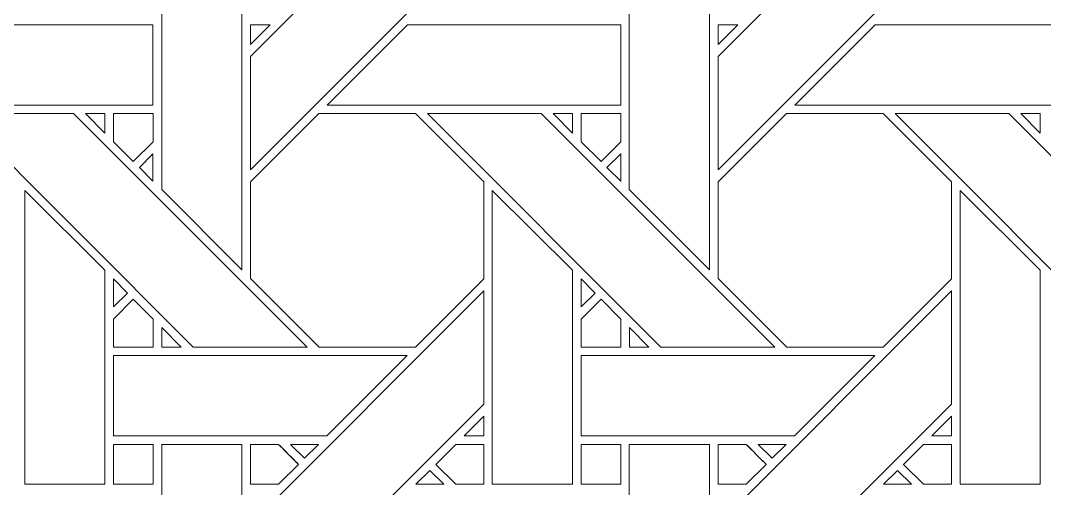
# Model space of a CAD drawing. Header units: inches. Extents: x 3.4 to 21.4, y 0.1 to 18.1.
# Drawn here: x 16.898 to 18.975, y 8.097 to 9.046 of the extents above; entities that cross this region are included whole.
import ezdxf

# ---------------------------------------------------------------- set-up
doc = ezdxf.new("R2010")
doc.units = ezdxf.units.IN
doc.header["$MEASUREMENT"] = 0
doc.layers.add('Design', color=7, linetype='Continuous', lineweight=0)

msp = doc.modelspace()

# ---------------------------------------------------------------- linework, layer by layer
at = {"layer": 'Design'}
for points, knots in [([(12.3829, 18.0948), (7.4123, 18.0948), (3.3829, 14.0653), (3.3829, 9.0948), (3.3829, 4.1242), (7.4123, 0.0948), (12.3829, 0.0948), (17.3534, 0.0948), (21.3829, 4.1242), (21.3829, 9.0948), (21.3829, 14.0653), (17.3534, 18.0948), (12.3829, 18.0948)], [0, 0, 0, 0, 1, 1, 1, 2, 2, 2, 3, 3, 3, 4, 4, 4, 4]), ([(12.3829, 17.2202), (7.8953, 17.2202), (4.2574, 13.5823), (4.2574, 9.0948), (4.2574, 4.6072), (7.8953, 0.9693), (12.3829, 0.9693), (16.8704, 0.9693), (20.5083, 4.6072), (20.5083, 9.0948), (20.5083, 13.5823), (16.8704, 17.2202), (12.3829, 17.2202)], [0, 0, 0, 0, 1, 1, 1, 2, 2, 2, 3, 3, 3, 4, 4, 4, 4]), ([(17.364, 8.9731), (17.364, 8.9731), (17.8377, 9.4467), (17.8377, 9.4467), (17.8377, 9.4467), (17.8377, 9.2166), (17.8377, 9.2166), (17.8377, 9.2166), (17.364, 8.743), (17.364, 8.743), (17.364, 8.743), (17.364, 8.9731), (17.364, 8.9731)], [0, 0, 0, 0, 1, 1, 1, 2, 2, 2, 3, 3, 3, 4, 4, 4, 4]), ([(18.3128, 8.9731), (18.3128, 8.9731), (18.7864, 9.4467), (18.7864, 9.4467), (18.7864, 9.4467), (18.7864, 9.2166), (18.7864, 9.2166), (18.7864, 9.2166), (18.3128, 8.743), (18.3128, 8.743), (18.3128, 8.743), (18.3128, 8.9731), (18.3128, 8.9731)], [0, 0, 0, 0, 1, 1, 1, 2, 2, 2, 3, 3, 3, 4, 4, 4, 4]), ([(17.3469, 9.1352), (17.3469, 9.1352), (17.3469, 8.5401), (17.3469, 8.5401), (17.3469, 8.5401), (17.184, 8.703), (17.184, 8.703), (17.184, 8.703), (17.184, 9.1352), (17.184, 9.1352), (17.184, 9.1352), (17.3469, 9.1352), (17.3469, 9.1352)], [0, 0, 0, 0, 1, 1, 1, 2, 2, 2, 3, 3, 3, 4, 4, 4, 4]), ([(18.2956, 9.1352), (18.2956, 9.1352), (18.2956, 8.5401), (18.2956, 8.5401), (18.2956, 8.5401), (18.1327, 8.703), (18.1327, 8.703), (18.1327, 8.703), (18.1327, 9.1352), (18.1327, 9.1352), (18.1327, 9.1352), (18.2956, 9.1352), (18.2956, 9.1352)], [0, 0, 0, 0, 1, 1, 1, 2, 2, 2, 3, 3, 3, 4, 4, 4, 4]), ([(16.5711, 8.8745), (16.5711, 8.8745), (16.734, 9.0373), (16.734, 9.0373), (16.734, 9.0373), (17.1664, 9.0373), (17.1664, 9.0373), (17.1664, 9.0373), (17.1664, 8.8745), (17.1664, 8.8745), (17.1664, 8.8745), (16.5711, 8.8745), (16.5711, 8.8745)], [0, 0, 0, 0, 1, 1, 1, 2, 2, 2, 3, 3, 3, 4, 4, 4, 4]), ([(17.4039, 9.0373), (17.4039, 9.0373), (17.364, 8.9974), (17.364, 8.9974), (17.364, 8.9974), (17.364, 9.0373), (17.364, 9.0373), (17.364, 9.0373), (17.4039, 9.0373), (17.4039, 9.0373)], [0, 0, 0, 0, 1, 1, 1, 2, 2, 2, 3, 3, 3, 3]), ([(17.5199, 8.8745), (17.5199, 8.8745), (17.6827, 9.0373), (17.6827, 9.0373), (17.6827, 9.0373), (18.1152, 9.0373), (18.1152, 9.0373), (18.1152, 9.0373), (18.1152, 8.8745), (18.1152, 8.8745), (18.1152, 8.8745), (17.5199, 8.8745), (17.5199, 8.8745)], [0, 0, 0, 0, 1, 1, 1, 2, 2, 2, 3, 3, 3, 4, 4, 4, 4]), ([(18.3526, 9.0373), (18.3526, 9.0373), (18.3128, 8.9975), (18.3128, 8.9975), (18.3128, 8.9975), (18.3128, 9.0373), (18.3128, 9.0373), (18.3128, 9.0373), (18.3526, 9.0373), (18.3526, 9.0373)], [0, 0, 0, 0, 1, 1, 1, 2, 2, 2, 3, 3, 3, 3]), ([(18.4686, 8.8745), (18.4686, 8.8745), (18.6314, 9.0373), (18.6314, 9.0373), (18.6314, 9.0373), (19.0639, 9.0373), (19.0639, 9.0373), (19.0639, 9.0373), (19.0639, 8.8745), (19.0639, 8.8745), (19.0639, 8.8745), (18.4686, 8.8745), (18.4686, 8.8745)], [0, 0, 0, 0, 1, 1, 1, 2, 2, 2, 3, 3, 3, 4, 4, 4, 4]), ([(17.248, 8.3837), (17.248, 8.3837), (16.7745, 8.8573), (16.7745, 8.8573), (16.7745, 8.8573), (17.0054, 8.8573), (17.0054, 8.8573), (17.0054, 8.8573), (17.479, 8.3837), (17.479, 8.3837), (17.479, 8.3837), (17.248, 8.3837), (17.248, 8.3837)], [0, 0, 0, 0, 1, 1, 1, 2, 2, 2, 3, 3, 3, 4, 4, 4, 4]), ([(17.069, 8.8573), (17.069, 8.8573), (17.069, 8.8175), (17.069, 8.8175), (17.069, 8.8175), (17.0295, 8.8573), (17.0295, 8.8573), (17.0295, 8.8573), (17.069, 8.8573), (17.069, 8.8573)], [0, 0, 0, 0, 1, 1, 1, 2, 2, 2, 3, 3, 3, 3]), ([(17.1665, 8.8573), (17.1665, 8.8573), (17.1665, 8.7997), (17.1665, 8.7997), (17.1665, 8.7997), (17.1265, 8.7598), (17.1265, 8.7598), (17.1265, 8.7598), (17.0862, 8.8001), (17.0862, 8.8001), (17.0862, 8.8001), (17.0862, 8.8573), (17.0862, 8.8573), (17.0862, 8.8573), (17.1665, 8.8573), (17.1665, 8.8573)], [0, 0, 0, 0, 1, 1, 1, 2, 2, 2, 3, 3, 3, 4, 4, 4, 5, 5, 5, 5]), ([(17.1265, 8.7598), (17.1265, 8.7598), (17.0862, 8.8001), (17.0862, 8.8001), (17.0862, 8.8001), (17.0862, 8.8573), (17.0862, 8.8573), (17.0862, 8.8573), (17.1665, 8.8573), (17.1665, 8.8573), (17.1665, 8.8573), (17.1665, 8.7997), (17.1665, 8.7997), (17.1665, 8.7997), (17.1265, 8.7598), (17.1265, 8.7598)], [0, 0, 0, 0, 1, 1, 1, 2, 2, 2, 3, 3, 3, 4, 4, 4, 5, 5, 5, 5]), ([(17.5028, 8.8573), (17.5028, 8.8573), (17.699, 8.8573), (17.699, 8.8573), (17.699, 8.8573), (17.8377, 8.7186), (17.8377, 8.7186), (17.8377, 8.7186), (17.8377, 8.5224), (17.8377, 8.5224), (17.8199, 8.5044), (17.708, 8.3927), (17.699, 8.3837), (17.699, 8.3837), (17.5033, 8.3837), (17.5033, 8.3837), (17.5033, 8.3837), (17.3641, 8.5229), (17.3641, 8.5229), (17.3641, 8.5229), (17.3641, 8.7186), (17.3641, 8.7186), (17.3641, 8.7186), (17.5028, 8.8573), (17.5028, 8.8573)], [0, 0, 0, 0, 1, 1, 1, 2, 2, 2, 3, 3, 3, 4, 4, 4, 5, 5, 5, 6, 6, 6, 7, 7, 7, 8, 8, 8, 8]), ([(17.8377, 8.5224), (17.8204, 8.5049), (17.7084, 8.3931), (17.699, 8.3837), (17.699, 8.3837), (17.5033, 8.3837), (17.5033, 8.3837), (17.5033, 8.3837), (17.3641, 8.5229), (17.3641, 8.5229), (17.3641, 8.5229), (17.3641, 8.7186), (17.3641, 8.7186), (17.3641, 8.7186), (17.5028, 8.8573), (17.5028, 8.8573), (17.5028, 8.8573), (17.699, 8.8573), (17.699, 8.8573), (17.699, 8.8573), (17.8377, 8.7186), (17.8377, 8.7186), (17.8377, 8.7186), (17.8377, 8.5224), (17.8377, 8.5224)], [0, 0, 0, 0, 1, 1, 1, 2, 2, 2, 3, 3, 3, 4, 4, 4, 5, 5, 5, 6, 6, 6, 7, 7, 7, 8, 8, 8, 8]), ([(18.1967, 8.3837), (18.1967, 8.3837), (17.7232, 8.8573), (17.7232, 8.8573), (17.7232, 8.8573), (17.9541, 8.8573), (17.9541, 8.8573), (17.9541, 8.8573), (18.4278, 8.3837), (18.4278, 8.3837), (18.4278, 8.3837), (18.1967, 8.3837), (18.1967, 8.3837)], [0, 0, 0, 0, 1, 1, 1, 2, 2, 2, 3, 3, 3, 4, 4, 4, 4]), ([(18.0177, 8.8573), (18.0177, 8.8573), (18.0177, 8.8175), (18.0177, 8.8175), (18.0177, 8.8175), (17.9783, 8.8573), (17.9783, 8.8573), (17.9783, 8.8573), (18.0177, 8.8573), (18.0177, 8.8573)], [0, 0, 0, 0, 1, 1, 1, 2, 2, 2, 3, 3, 3, 3]), ([(18.1152, 8.8573), (18.1152, 8.8573), (18.1152, 8.7997), (18.1152, 8.7997), (18.1152, 8.7997), (18.0753, 8.7598), (18.0753, 8.7598), (18.0753, 8.7598), (18.0349, 8.8001), (18.0349, 8.8001), (18.0349, 8.8001), (18.0349, 8.8573), (18.0349, 8.8573), (18.0349, 8.8573), (18.1152, 8.8573), (18.1152, 8.8573)], [0, 0, 0, 0, 1, 1, 1, 2, 2, 2, 3, 3, 3, 4, 4, 4, 5, 5, 5, 5]), ([(18.0753, 8.7598), (18.0753, 8.7598), (18.0349, 8.8001), (18.0349, 8.8001), (18.0349, 8.8001), (18.0349, 8.8573), (18.0349, 8.8573), (18.0349, 8.8573), (18.1152, 8.8573), (18.1152, 8.8573), (18.1152, 8.8573), (18.1152, 8.7997), (18.1152, 8.7997), (18.1152, 8.7997), (18.0753, 8.7598), (18.0753, 8.7598)], [0, 0, 0, 0, 1, 1, 1, 2, 2, 2, 3, 3, 3, 4, 4, 4, 5, 5, 5, 5]), ([(18.4515, 8.8573), (18.4515, 8.8573), (18.6477, 8.8573), (18.6477, 8.8573), (18.6477, 8.8573), (18.7865, 8.7186), (18.7865, 8.7186), (18.7865, 8.7186), (18.7865, 8.5224), (18.7865, 8.5224), (18.7687, 8.5044), (18.6567, 8.3927), (18.6478, 8.3837), (18.6478, 8.3837), (18.452, 8.3837), (18.452, 8.3837), (18.452, 8.3837), (18.3128, 8.5229), (18.3128, 8.5229), (18.3128, 8.5229), (18.3128, 8.7186), (18.3128, 8.7186), (18.3128, 8.7186), (18.4515, 8.8573), (18.4515, 8.8573)], [0, 0, 0, 0, 1, 1, 1, 2, 2, 2, 3, 3, 3, 4, 4, 4, 5, 5, 5, 6, 6, 6, 7, 7, 7, 8, 8, 8, 8]), ([(18.7865, 8.5224), (18.7685, 8.5043), (18.6566, 8.3926), (18.6478, 8.3837), (18.6478, 8.3837), (18.452, 8.3837), (18.452, 8.3837), (18.452, 8.3837), (18.3128, 8.5229), (18.3128, 8.5229), (18.3128, 8.5229), (18.3128, 8.7186), (18.3128, 8.7186), (18.3128, 8.7186), (18.4515, 8.8573), (18.4515, 8.8573), (18.4515, 8.8573), (18.6477, 8.8573), (18.6477, 8.8573), (18.6477, 8.8573), (18.7865, 8.7186), (18.7865, 8.7186), (18.7865, 8.7186), (18.7865, 8.5224), (18.7865, 8.5224)], [0, 0, 0, 0, 1, 1, 1, 2, 2, 2, 3, 3, 3, 4, 4, 4, 5, 5, 5, 6, 6, 6, 7, 7, 7, 8, 8, 8, 8]), ([(19.1455, 8.3837), (19.1455, 8.3837), (18.6719, 8.8573), (18.6719, 8.8573), (18.6719, 8.8573), (18.9029, 8.8573), (18.9029, 8.8573), (18.9029, 8.8573), (19.3765, 8.3837), (19.3765, 8.3837), (19.3765, 8.3837), (19.1455, 8.3837), (19.1455, 8.3837)], [0, 0, 0, 0, 1, 1, 1, 2, 2, 2, 3, 3, 3, 4, 4, 4, 4]), ([(18.9664, 8.8573), (18.9664, 8.8573), (18.9664, 8.8175), (18.9664, 8.8175), (18.9664, 8.8175), (18.927, 8.8573), (18.927, 8.8573), (18.927, 8.8573), (18.9664, 8.8573), (18.9664, 8.8573)], [0, 0, 0, 0, 1, 1, 1, 2, 2, 2, 3, 3, 3, 3]), ([(17.1664, 8.7755), (17.1664, 8.7755), (17.1664, 8.7203), (17.1664, 8.7203), (17.1664, 8.7203), (17.1387, 8.7477), (17.1387, 8.7477), (17.1387, 8.7477), (17.1664, 8.7755), (17.1664, 8.7755)], [0, 0, 0, 0, 1, 1, 1, 2, 2, 2, 3, 3, 3, 3]), ([(18.1152, 8.7755), (18.1152, 8.7755), (18.1152, 8.7203), (18.1152, 8.7203), (18.1152, 8.7203), (18.0874, 8.7477), (18.0874, 8.7477), (18.0874, 8.7477), (18.1152, 8.7755), (18.1152, 8.7755)], [0, 0, 0, 0, 1, 1, 1, 2, 2, 2, 3, 3, 3, 3]), ([(16.9061, 8.1057), (16.9061, 8.1057), (16.9061, 8.7015), (16.9061, 8.7015), (16.9061, 8.7015), (17.0689, 8.5394), (17.0689, 8.5394), (17.0689, 8.5394), (17.0689, 8.1057), (17.0689, 8.1057), (17.0689, 8.1057), (16.9061, 8.1057), (16.9061, 8.1057)], [0, 0, 0, 0, 1, 1, 1, 2, 2, 2, 3, 3, 3, 4, 4, 4, 4]), ([(17.8548, 8.1057), (17.8548, 8.1057), (17.8548, 8.7015), (17.8548, 8.7015), (17.8548, 8.7015), (18.0176, 8.5394), (18.0176, 8.5394), (18.0176, 8.5394), (18.0176, 8.1057), (18.0176, 8.1057), (18.0176, 8.1057), (17.8548, 8.1057), (17.8548, 8.1057)], [0, 0, 0, 0, 1, 1, 1, 2, 2, 2, 3, 3, 3, 4, 4, 4, 4]), ([(18.8036, 8.1057), (18.8036, 8.1057), (18.8036, 8.7015), (18.8036, 8.7015), (18.8036, 8.7015), (18.9663, 8.5394), (18.9663, 8.5394), (18.9663, 8.5394), (18.9663, 8.1057), (18.9663, 8.1057), (18.9663, 8.1057), (18.8036, 8.1057), (18.8036, 8.1057)], [0, 0, 0, 0, 1, 1, 1, 2, 2, 2, 3, 3, 3, 4, 4, 4, 4]), ([(17.0862, 8.4651), (17.0862, 8.4651), (17.0862, 8.5219), (17.0862, 8.5219), (17.0862, 8.5219), (17.1144, 8.4933), (17.1144, 8.4933), (17.1144, 8.4933), (17.0862, 8.4651), (17.0862, 8.4651)], [0, 0, 0, 0, 1, 1, 1, 2, 2, 2, 3, 3, 3, 3]), ([(18.0349, 8.4651), (18.0349, 8.4651), (18.0349, 8.5219), (18.0349, 8.5219), (18.0349, 8.5219), (18.0631, 8.4933), (18.0631, 8.4933), (18.0631, 8.4933), (18.0349, 8.4651), (18.0349, 8.4651)], [0, 0, 0, 0, 1, 1, 1, 2, 2, 2, 3, 3, 3, 3]), ([(17.364, 8.0244), (17.364, 8.0244), (17.8377, 8.498), (17.8377, 8.498), (17.8377, 8.498), (17.8377, 8.2679), (17.8377, 8.2679), (17.8377, 8.2679), (17.364, 7.7943), (17.364, 7.7943), (17.364, 7.7943), (17.364, 8.0244), (17.364, 8.0244)], [0, 0, 0, 0, 1, 1, 1, 2, 2, 2, 3, 3, 3, 4, 4, 4, 4]), ([(18.3128, 8.0244), (18.3128, 8.0244), (18.7864, 8.498), (18.7864, 8.498), (18.7864, 8.498), (18.7864, 8.2679), (18.7864, 8.2679), (18.7864, 8.2679), (18.3128, 7.7943), (18.3128, 7.7943), (18.3128, 7.7943), (18.3128, 8.0244), (18.3128, 8.0244)], [0, 0, 0, 0, 1, 1, 1, 2, 2, 2, 3, 3, 3, 4, 4, 4, 4]), ([(17.0862, 8.3834), (17.0862, 8.3834), (17.0862, 8.4407), (17.0862, 8.4407), (17.0862, 8.4407), (17.1265, 8.4811), (17.1265, 8.4811), (17.1265, 8.4811), (17.1669, 8.4407), (17.1669, 8.4407), (17.1669, 8.4407), (17.1669, 8.3834), (17.1669, 8.3834), (17.1669, 8.3834), (17.0862, 8.3834), (17.0862, 8.3834)], [0, 0, 0, 0, 1, 1, 1, 2, 2, 2, 3, 3, 3, 4, 4, 4, 5, 5, 5, 5]), ([(17.1265, 8.4811), (17.1265, 8.4811), (17.1669, 8.4407), (17.1669, 8.4407), (17.1669, 8.4407), (17.1669, 8.3834), (17.1669, 8.3834), (17.1669, 8.3834), (17.0862, 8.3834), (17.0862, 8.3834), (17.0862, 8.3834), (17.0862, 8.4407), (17.0862, 8.4407), (17.0862, 8.4407), (17.1265, 8.4811), (17.1265, 8.4811)], [0, 0, 0, 0, 1, 1, 1, 2, 2, 2, 3, 3, 3, 4, 4, 4, 5, 5, 5, 5]), ([(18.0349, 8.3834), (18.0349, 8.3834), (18.0349, 8.4407), (18.0349, 8.4407), (18.0349, 8.4407), (18.0753, 8.4811), (18.0753, 8.4811), (18.0753, 8.4811), (18.1156, 8.4407), (18.1156, 8.4407), (18.1156, 8.4407), (18.1156, 8.3834), (18.1156, 8.3834), (18.1156, 8.3834), (18.0349, 8.3834), (18.0349, 8.3834)], [0, 0, 0, 0, 1, 1, 1, 2, 2, 2, 3, 3, 3, 4, 4, 4, 5, 5, 5, 5]), ([(18.0753, 8.4811), (18.0753, 8.4811), (18.1156, 8.4407), (18.1156, 8.4407), (18.1156, 8.4407), (18.1156, 8.3834), (18.1156, 8.3834), (18.1156, 8.3834), (18.0349, 8.3834), (18.0349, 8.3834), (18.0349, 8.3834), (18.0349, 8.4407), (18.0349, 8.4407), (18.0349, 8.4407), (18.0753, 8.4811), (18.0753, 8.4811)], [0, 0, 0, 0, 1, 1, 1, 2, 2, 2, 3, 3, 3, 4, 4, 4, 5, 5, 5, 5]), ([(17.1841, 8.3837), (17.1841, 8.3837), (17.1841, 8.4235), (17.1841, 8.4235), (17.1841, 8.4235), (17.2238, 8.3837), (17.2238, 8.3837), (17.2238, 8.3837), (17.1841, 8.3837), (17.1841, 8.3837)], [0, 0, 0, 0, 1, 1, 1, 2, 2, 2, 3, 3, 3, 3]), ([(18.1328, 8.3837), (18.1328, 8.3837), (18.1328, 8.4235), (18.1328, 8.4235), (18.1328, 8.4235), (18.1725, 8.3837), (18.1725, 8.3837), (18.1725, 8.3837), (18.1328, 8.3837), (18.1328, 8.3837)], [0, 0, 0, 0, 1, 1, 1, 2, 2, 2, 3, 3, 3, 3]), ([(17.0862, 8.2037), (17.0862, 8.2037), (17.0862, 8.3664), (17.0862, 8.3664), (17.0862, 8.3664), (17.6819, 8.3664), (17.6819, 8.3664), (17.6819, 8.3664), (17.5191, 8.2037), (17.5191, 8.2037), (17.5191, 8.2037), (17.0862, 8.2037), (17.0862, 8.2037)], [0, 0, 0, 0, 1, 1, 1, 2, 2, 2, 3, 3, 3, 4, 4, 4, 4]), ([(18.0349, 8.2037), (18.0349, 8.2037), (18.0349, 8.3664), (18.0349, 8.3664), (18.0349, 8.3664), (18.6306, 8.3664), (18.6306, 8.3664), (18.6306, 8.3664), (18.4679, 8.2037), (18.4679, 8.2037), (18.4679, 8.2037), (18.0349, 8.2037), (18.0349, 8.2037)], [0, 0, 0, 0, 1, 1, 1, 2, 2, 2, 3, 3, 3, 4, 4, 4, 4]), ([(17.8377, 8.2435), (17.8377, 8.2435), (17.8377, 8.2038), (17.8377, 8.2038), (17.8377, 8.2038), (17.7979, 8.2038), (17.7979, 8.2038), (17.7979, 8.2038), (17.8377, 8.2435), (17.8377, 8.2435)], [0, 0, 0, 0, 1, 1, 1, 2, 2, 2, 3, 3, 3, 3]), ([(18.7864, 8.2435), (18.7864, 8.2435), (18.7864, 8.2038), (18.7864, 8.2038), (18.7864, 8.2038), (18.7467, 8.2038), (18.7467, 8.2038), (18.7467, 8.2038), (18.7864, 8.2435), (18.7864, 8.2435)], [0, 0, 0, 0, 1, 1, 1, 2, 2, 2, 3, 3, 3, 3]), ([(17.1665, 8.1057), (17.1665, 8.1057), (17.0862, 8.1057), (17.0862, 8.1057), (17.0862, 8.1057), (17.0862, 8.1865), (17.0862, 8.1865), (17.0862, 8.1865), (17.1665, 8.1865), (17.1665, 8.1865), (17.1665, 8.1865), (17.1665, 8.1057), (17.1665, 8.1057)], [0, 0, 0, 0, 1, 1, 1, 2, 2, 2, 3, 3, 3, 4, 4, 4, 4]), ([(17.0862, 8.1057), (17.0862, 8.1057), (17.0862, 8.1865), (17.0862, 8.1865), (17.0862, 8.1865), (17.1665, 8.1865), (17.1665, 8.1865), (17.1665, 8.1865), (17.1665, 8.1057), (17.1665, 8.1057), (17.1665, 8.1057), (17.0862, 8.1057), (17.0862, 8.1057)], [0, 0, 0, 0, 1, 1, 1, 2, 2, 2, 3, 3, 3, 4, 4, 4, 4]), ([(17.3469, 8.1865), (17.3469, 8.1865), (17.3469, 7.5914), (17.3469, 7.5914), (17.3469, 7.5914), (17.184, 7.7543), (17.184, 7.7543), (17.184, 7.7543), (17.184, 8.1865), (17.184, 8.1865), (17.184, 8.1865), (17.3469, 8.1865), (17.3469, 8.1865)], [0, 0, 0, 0, 1, 1, 1, 2, 2, 2, 3, 3, 3, 4, 4, 4, 4]), ([(17.4211, 8.1865), (17.4263, 8.1813), (17.457, 8.1505), (17.4615, 8.1461), (17.4615, 8.1461), (17.421, 8.1057), (17.421, 8.1057), (17.421, 8.1057), (17.3641, 8.1057), (17.3641, 8.1057), (17.3641, 8.1057), (17.3641, 8.1865), (17.3641, 8.1865), (17.3641, 8.1865), (17.4211, 8.1865), (17.4211, 8.1865)], [0, 0, 0, 0, 1, 1, 1, 2, 2, 2, 3, 3, 3, 4, 4, 4, 5, 5, 5, 5]), ([(17.3641, 8.1057), (17.3641, 8.1057), (17.3641, 8.1865), (17.3641, 8.1865), (17.3641, 8.1865), (17.4211, 8.1865), (17.4211, 8.1865), (17.4265, 8.1811), (17.4364, 8.1712), (17.4457, 8.1618), (17.4457, 8.1618), (17.4615, 8.1461), (17.4615, 8.1461), (17.4615, 8.1461), (17.421, 8.1057), (17.421, 8.1057), (17.421, 8.1057), (17.3641, 8.1057), (17.3641, 8.1057)], [0, 0, 0, 0, 1, 1, 1, 2, 2, 2, 3, 3, 3, 4, 4, 4, 5, 5, 5, 6, 6, 6, 6]), ([(17.4455, 8.1865), (17.4455, 8.1865), (17.5019, 8.1865), (17.5019, 8.1865), (17.5019, 8.1865), (17.4736, 8.1583), (17.4736, 8.1583), (17.4736, 8.1583), (17.4455, 8.1865), (17.4455, 8.1865)], [0, 0, 0, 0, 1, 1, 1, 2, 2, 2, 3, 3, 3, 3]), ([(17.7806, 8.1057), (17.7806, 8.1057), (17.7403, 8.1461), (17.7403, 8.1461), (17.7403, 8.1461), (17.7807, 8.1865), (17.7807, 8.1865), (17.7807, 8.1865), (17.8377, 8.1865), (17.8377, 8.1865), (17.8377, 8.1865), (17.8377, 8.1057), (17.8377, 8.1057), (17.8377, 8.1057), (17.7806, 8.1057), (17.7806, 8.1057)], [0, 0, 0, 0, 1, 1, 1, 2, 2, 2, 3, 3, 3, 4, 4, 4, 5, 5, 5, 5]), ([(17.7403, 8.1461), (17.7403, 8.1461), (17.7807, 8.1865), (17.7807, 8.1865), (17.7807, 8.1865), (17.8377, 8.1865), (17.8377, 8.1865), (17.8377, 8.1865), (17.8377, 8.1057), (17.8377, 8.1057), (17.8377, 8.1057), (17.7806, 8.1057), (17.7806, 8.1057), (17.7806, 8.1057), (17.7403, 8.1461), (17.7403, 8.1461)], [0, 0, 0, 0, 1, 1, 1, 2, 2, 2, 3, 3, 3, 4, 4, 4, 5, 5, 5, 5]), ([(18.0349, 8.1865), (18.0349, 8.1865), (18.1152, 8.1865), (18.1152, 8.1865), (18.1152, 8.1865), (18.1152, 8.1057), (18.1152, 8.1057), (18.1152, 8.1057), (18.0349, 8.1057), (18.0349, 8.1057), (18.0349, 8.1057), (18.0349, 8.1865), (18.0349, 8.1865)], [0, 0, 0, 0, 1, 1, 1, 2, 2, 2, 3, 3, 3, 4, 4, 4, 4]), ([(18.0349, 8.1057), (18.0349, 8.1057), (18.0349, 8.1865), (18.0349, 8.1865), (18.0349, 8.1865), (18.1152, 8.1865), (18.1152, 8.1865), (18.1152, 8.1865), (18.1152, 8.1057), (18.1152, 8.1057), (18.1152, 8.1057), (18.0349, 8.1057), (18.0349, 8.1057)], [0, 0, 0, 0, 1, 1, 1, 2, 2, 2, 3, 3, 3, 4, 4, 4, 4]), ([(18.2956, 8.1865), (18.2956, 8.1865), (18.2956, 7.5914), (18.2956, 7.5914), (18.2956, 7.5914), (18.1327, 7.7543), (18.1327, 7.7543), (18.1327, 7.7543), (18.1327, 8.1865), (18.1327, 8.1865), (18.1327, 8.1865), (18.2956, 8.1865), (18.2956, 8.1865)], [0, 0, 0, 0, 1, 1, 1, 2, 2, 2, 3, 3, 3, 4, 4, 4, 4]), ([(18.3699, 8.1865), (18.375, 8.1813), (18.4058, 8.1505), (18.4102, 8.1461), (18.4102, 8.1461), (18.3698, 8.1057), (18.3698, 8.1057), (18.3698, 8.1057), (18.3128, 8.1057), (18.3128, 8.1057), (18.3128, 8.1057), (18.3128, 8.1865), (18.3128, 8.1865), (18.3128, 8.1865), (18.3699, 8.1865), (18.3699, 8.1865)], [0, 0, 0, 0, 1, 1, 1, 2, 2, 2, 3, 3, 3, 4, 4, 4, 5, 5, 5, 5]), ([(18.3128, 8.1057), (18.3128, 8.1057), (18.3128, 8.1865), (18.3128, 8.1865), (18.3128, 8.1865), (18.3699, 8.1865), (18.3699, 8.1865), (18.3754, 8.1809), (18.4102, 8.1461), (18.4102, 8.1461), (18.4102, 8.1461), (18.3698, 8.1057), (18.3698, 8.1057), (18.3698, 8.1057), (18.3128, 8.1057), (18.3128, 8.1057)], [0, 0, 0, 0, 1, 1, 1, 2, 2, 2, 3, 3, 3, 4, 4, 4, 5, 5, 5, 5]), ([(18.3942, 8.1865), (18.3942, 8.1865), (18.4507, 8.1865), (18.4507, 8.1865), (18.4507, 8.1865), (18.4224, 8.1583), (18.4224, 8.1583), (18.4224, 8.1583), (18.3942, 8.1865), (18.3942, 8.1865)], [0, 0, 0, 0, 1, 1, 1, 2, 2, 2, 3, 3, 3, 3]), ([(18.7294, 8.1057), (18.7294, 8.1057), (18.689, 8.1461), (18.689, 8.1461), (18.689, 8.1461), (18.7294, 8.1865), (18.7294, 8.1865), (18.7294, 8.1865), (18.7865, 8.1865), (18.7865, 8.1865), (18.7865, 8.1865), (18.7865, 8.1057), (18.7865, 8.1057), (18.7865, 8.1057), (18.7294, 8.1057), (18.7294, 8.1057)], [0, 0, 0, 0, 1, 1, 1, 2, 2, 2, 3, 3, 3, 4, 4, 4, 5, 5, 5, 5]), ([(18.689, 8.1461), (18.689, 8.1461), (18.7294, 8.1865), (18.7294, 8.1865), (18.7294, 8.1865), (18.7865, 8.1865), (18.7865, 8.1865), (18.7865, 8.1865), (18.7865, 8.1057), (18.7865, 8.1057), (18.7865, 8.1057), (18.7294, 8.1057), (18.7294, 8.1057), (18.7294, 8.1057), (18.689, 8.1461), (18.689, 8.1461)], [0, 0, 0, 0, 1, 1, 1, 2, 2, 2, 3, 3, 3, 4, 4, 4, 5, 5, 5, 5]), ([(17.7281, 8.1339), (17.7281, 8.1339), (17.7564, 8.1057), (17.7564, 8.1057), (17.7564, 8.1057), (17.6999, 8.1057), (17.6999, 8.1057), (17.6999, 8.1057), (17.7281, 8.1339), (17.7281, 8.1339)], [0, 0, 0, 0, 1, 1, 1, 2, 2, 2, 3, 3, 3, 3]), ([(18.6768, 8.1339), (18.6768, 8.1339), (18.7051, 8.1057), (18.7051, 8.1057), (18.7051, 8.1057), (18.6486, 8.1057), (18.6486, 8.1057), (18.6486, 8.1057), (18.6768, 8.1339), (18.6768, 8.1339)], [0, 0, 0, 0, 1, 1, 1, 2, 2, 2, 3, 3, 3, 3])]:
    msp.add_open_spline(points, degree=3, knots=knots, dxfattribs=at)

doc.saveas('drawing.dxf')
